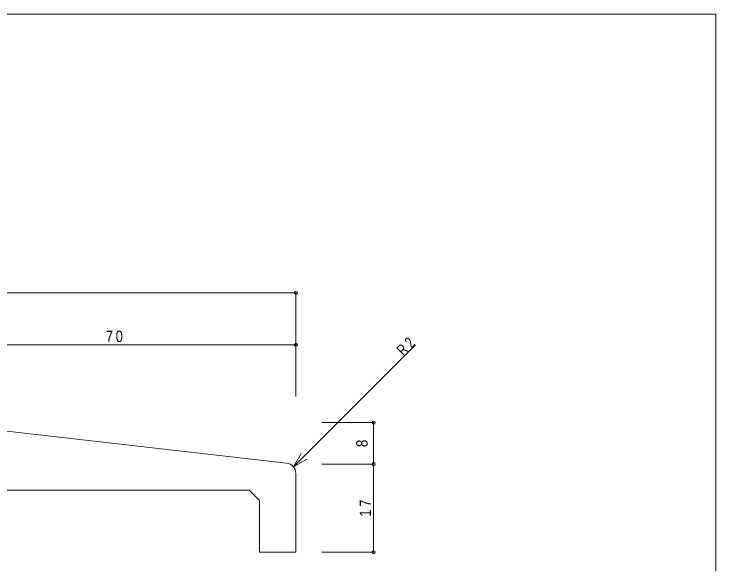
# Model space of a CAD drawing. Units: millimetres on the paper. Extents: x -141 to 141, y -98 to 98.
# Drawn here: x 5.7 to 141, y -8.5 to 97.5 of the extents above; entities that cross this region are included whole.
import ezdxf
from ezdxf.enums import TextEntityAlignment as Align

# ---------------------------------------------------------------- set-up
doc = ezdxf.new("R2010")
doc.units = ezdxf.units.MM
doc.header["$PDMODE"] = 32
doc.header["$PDSIZE"] = 0.6
for name, color, linetype, lineweight in [('0-0_ＫＢ製品', 2, 'Continuous', 9), ('0-3_寸法', 4, 'Continuous', 9), ('0-4_引出線字', 4, 'Continuous', 9), ('F-0_図面枠', 5, 'Continuous', 9)]:
    doc.layers.add(name, color=color, linetype=linetype, lineweight=lineweight)
doc.styles.add('HGｺﾞｼｯｸM', font='')
doc.styles.get('HGｺﾞｼｯｸM').set_extended_font_data('HGｺﾞｼｯｸM')

msp = doc.modelspace()

# ---------------------------------------------------------------- linework, layer by layer
at = {"layer": '0-0_ＫＢ製品'}
for p, q in [((58.227, 10.953), (-10, 18.75)), ((60, 8.966), (60, -6.25)), ((-53, 5.75), (51, 5.75)), ((51, 5.75), (53, 3.75)), ((53, -6.25), (53, 3.75)), ((53, -6.25), (60, -6.25))]:
    msp.add_line(p, q, dxfattribs=at)
msp.add_arc((58, 8.966), 2, 360, 83.4802, dxfattribs=at)
at = {"layer": '0-3_寸法'}
for p, q in [((-60, 43.75), (60, 43.75)), ((60, 43.75), (60, 33.75)), ((-10, 33.75), (60, 33.75)), ((60, 33.75), (60, 23.75)), ((75, 18.75), (65, 18.75)), ((75, 10.75), (75, 18.75)), ((75, 10.75), (65, 10.75)), ((75, -6.25), (75, 10.75)), ((75, -6.25), (65, -6.25))]:
    msp.add_line(p, q, dxfattribs=at)
for p in [(60, 43.75), (60, 33.75), (75, 18.75), (75, 10.75), (75, -6.25)]:
    msp.add_point(p, dxfattribs=at)
at = {"layer": '0-4_引出線字'}
for q in [(83.079, 33.75), (61.054, 12.823), (62.152, 11.725)]:
    msp.add_line((59.554, 10.225), q, dxfattribs=at)
at = {"layer": 'F-0_図面枠'}
for p, q in [((-141, 97.5), (141, 97.5)), ((141, 97.5), (141, -97.5))]:
    msp.add_line(p, q, dxfattribs=at)

# ---------------------------------------------------------------- texts
at = {"layer": '0-3_寸法', "color": 7, "style": 'HGｺﾞｼｯｸM', "width": 0.9}
msp.add_text('8', height=2.199, rotation=90, dxfattribs=at).set_placement((74.5, 14), align=Align.BOTTOM_LEFT)
at = {"layer": '0-3_寸法', "color": 7, "insert": (23.375, 34.25), "char_height": 2.199, "attachment_point": 7, "style": 'HGｺﾞｼｯｸM'}
msp.add_mtext('\\T1.36;\\W0.85;70', dxfattribs=at)
at = {"layer": '0-3_寸法', "color": 7, "char_height": 2.199, "attachment_point": 7, "style": 'HGｺﾞｼｯｸM'}
for s, insert, rotation in [('\\T1.36;\\W0.75;R2', (80.781, 31.452), 45), ('\\T1.36;\\W0.85;17', (74.5, 0.625), 90)]:
    msp.add_mtext(s, dxfattribs=dict(at, insert=insert, rotation=rotation))

doc.saveas('drawing.dxf')
